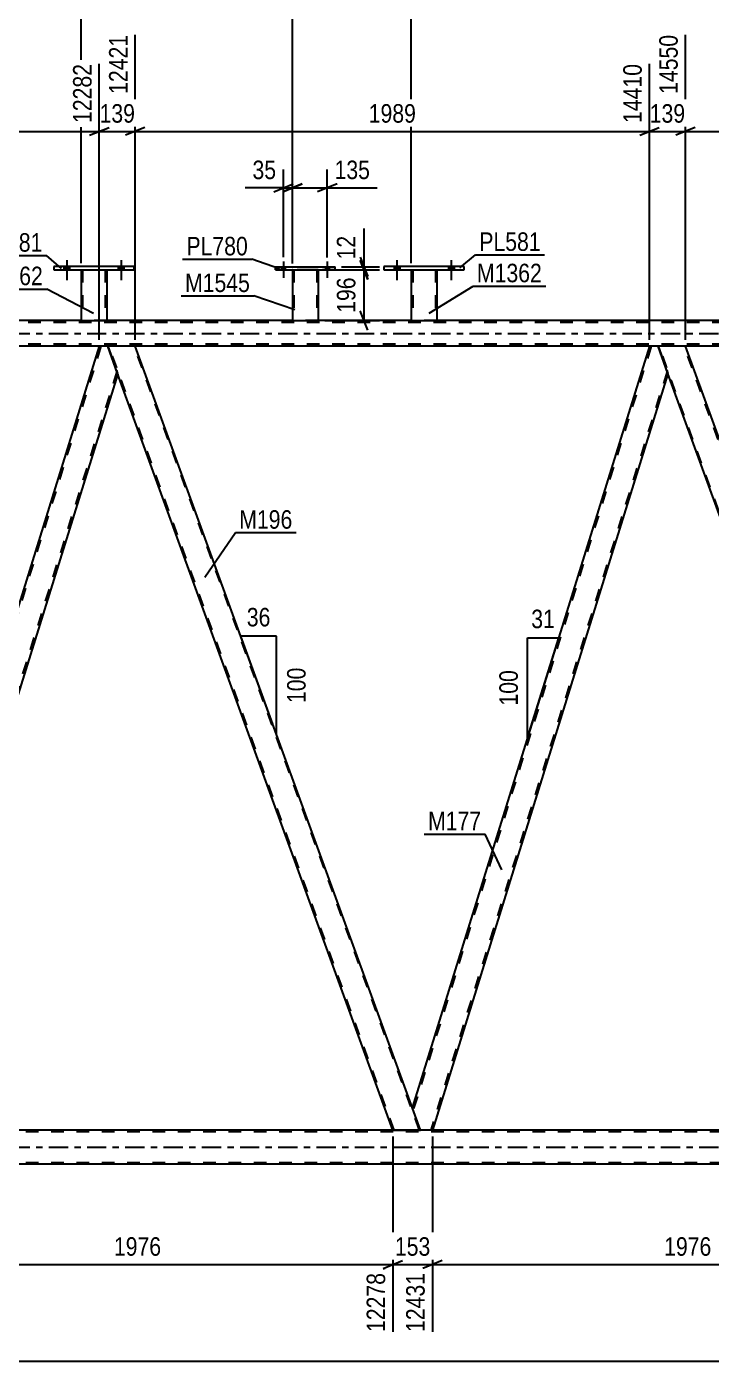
# Model space of a CAD drawing. Header units: millimetres. Extents: x 0 to 841, y 0 to 594.
# Drawn here: x 524.5 to 630.4, y 280.7 to 487.1 of the extents above; entities that cross this region are included whole.
import ezdxf

# ---------------------------------------------------------------- set-up
doc = ezdxf.new("R2010")
doc.units = ezdxf.units.MM
doc.linetypes.add('DXK_LINE_DOT2', pattern=[3.9198, 1.9599, -1.9599])
doc.linetypes.add('DXK_LINE_DOT3', pattern=[5.9187, 2.979, -0.9799, 0.9799, -0.9799])
doc.styles.add('Arial Narrow', font='ARIALN.TTF', dxfattribs={"height": 0.2})

# ---------------------------------------------------------------- blocks, each defined once
blk = doc.blocks.new('Part-318889357-3720 - 3336')
at = {"color": 2, "linetype": 'Continuous'}
for p, q in [((626.42, 437.69), (622.17, 437.69)), ((668.79, 321.28), (626.42, 437.69)), ((664.53, 321.28), (623.7, 433.48))]:
    blk.add_line(p, q, dxfattribs=at)
at = {"color": 7, "linetype": 'DXK_LINE_DOT2'}
for p, q in [((622.17, 437.69), (623.7, 433.48)), ((666.46, 316.47), (622.34, 437.69)), ((670.37, 316.47), (626.25, 437.69)), ((666.29, 316.47), (664.53, 321.28)), ((670.54, 316.47), (668.79, 321.28)), ((670.54, 316.47), (666.29, 316.47))]:
    blk.add_line(p, q, dxfattribs=at)
blk = doc.blocks.new('Bolt-318889357-3469 - 3336')
at = {"linetype": 'Continuous'}
for points in [[(530.25, 449.53), (531.13, 449.53), (531.13, 450.01), (530.25, 450.01)], [(538.65, 449.53), (539.53, 449.53), (539.53, 450.01), (538.65, 450.01)]]:
    blk.add_hatch(color=1, dxfattribs=at).paths.add_polyline_path(points)
at = {"color": 1, "linetype": 'Continuous'}
for p, q in [((530.25, 450.01), (530.25, 449.53)), ((530.69, 451.01), (530.69, 447.89)), ((531.13, 450.01), (531.13, 449.53)), ((538.65, 450.01), (538.65, 449.53)), ((539.09, 451.01), (539.09, 447.89)), ((539.53, 450.01), (539.53, 449.53))]:
    blk.add_line(p, q, dxfattribs=at)
blk = doc.blocks.new('Part-318889357-3423 - 3336')
at = {"color": 2, "linetype": 'Continuous'}
for p, q in [((579.77, 450.01), (579.77, 449.53)), ((592.17, 450.01), (579.77, 450.01)), ((592.17, 449.53), (592.17, 450.01)), ((579.77, 449.53), (592.17, 449.53))]:
    blk.add_line(p, q, dxfattribs=at)
blk = doc.blocks.new('Part-318889357-3428 - 3336')
at = {"color": 2, "linetype": 'Continuous'}
for p, q in [((583.97, 449.53), (583.97, 441.69)), ((587.97, 449.53), (587.97, 441.69)), ((583.97, 441.69), (587.97, 441.69))]:
    blk.add_line(p, q, dxfattribs=at)
at = {"color": 7, "linetype": 'DXK_LINE_DOT2'}
for p, q in [((583.97, 449.53), (587.97, 449.53)), ((583.97, 449.53), (583.97, 449.53)), ((583.97, 449.53), (583.97, 449.53)), ((584.21, 449.53), (584.21, 441.69)), ((587.73, 449.53), (587.73, 441.69)), ((587.97, 449.53), (587.97, 449.53)), ((587.97, 449.53), (587.97, 449.53)), ((587.67, 441.69), (587.71, 441.69)), ((587.67, 441.69), (587.71, 441.69)), ((587.71, 441.69), (587.73, 441.69)), ((587.71, 441.69), (587.73, 441.69))]:
    blk.add_line(p, q, dxfattribs=at)
blk = doc.blocks.new('Part-318889357-3448 - 3336')
at = {"color": 2, "linetype": 'Continuous'}
for p, q in [((532.89, 449.53), (532.89, 441.69)), ((536.89, 449.53), (536.89, 441.69)), ((532.89, 441.69), (536.89, 441.69))]:
    blk.add_line(p, q, dxfattribs=at)
at = {"color": 7, "linetype": 'DXK_LINE_DOT2'}
for p, q in [((532.89, 449.53), (536.89, 449.53)), ((532.89, 449.53), (532.89, 449.53)), ((532.89, 449.53), (532.89, 449.53)), ((533.13, 449.53), (533.13, 441.69)), ((536.65, 449.53), (536.65, 441.69)), ((536.89, 449.53), (536.89, 449.53)), ((536.89, 449.53), (536.89, 449.53)), ((536.59, 441.69), (536.63, 441.69)), ((536.59, 441.69), (536.63, 441.69)), ((536.63, 441.69), (536.65, 441.69)), ((536.63, 441.69), (536.65, 441.69))]:
    blk.add_line(p, q, dxfattribs=at)
blk = doc.blocks.new('Part-318889357-3453 - 3336')
at = {"color": 2, "linetype": 'Continuous'}
for p, q in [((563, 449.51), (563, 449.99)), ((563, 449.99), (572.2, 449.99)), ((572.2, 449.51), (572.2, 449.99)), ((563, 449.51), (563, 449.51)), ((563, 449.51), (572.2, 449.51)), ((572.2, 449.51), (572.2, 449.51))]:
    blk.add_line(p, q, dxfattribs=at)
at = {"color": 7, "linetype": 'DXK_LINE_DOT2'}
for p, q in [((563, 449.99), (563, 449.99)), ((563, 449.99), (572.2, 449.99)), ((572.2, 449.99), (572.2, 449.99)), ((572.2, 449.51), (563, 449.51))]:
    blk.add_line(p, q, dxfattribs=at)
blk = doc.blocks.new('Bolt-318889357-3466 - 3336')
at = {"linetype": 'Continuous'}
for points in [[(581.33, 449.53), (582.21, 449.53), (582.21, 450.01), (581.33, 450.01)], [(589.73, 449.53), (590.61, 449.53), (590.61, 450.01), (589.73, 450.01)]]:
    blk.add_hatch(color=1, dxfattribs=at).paths.add_polyline_path(points)
at = {"color": 1, "linetype": 'Continuous'}
for p, q in [((581.33, 450.01), (581.33, 449.53)), ((581.77, 451.01), (581.77, 447.89)), ((582.21, 450.01), (582.21, 449.53)), ((589.73, 450.01), (589.73, 449.53)), ((590.17, 451.01), (590.17, 447.89)), ((590.61, 450.01), (590.61, 449.53))]:
    blk.add_line(p, q, dxfattribs=at)
blk = doc.blocks.new('Bolt-318889357-3467 - 3336')
at = {"linetype": 'Continuous'}
for points in [[(581.33, 449.53), (582.21, 449.53), (582.21, 450.01), (581.33, 450.01)], [(589.73, 449.53), (590.61, 449.53), (590.61, 450.01), (589.73, 450.01)]]:
    blk.add_hatch(color=1, dxfattribs=at).paths.add_polyline_path(points)
at = {"color": 1, "linetype": 'Continuous'}
for p, q in [((581.33, 450.01), (581.33, 449.53)), ((581.77, 451.01), (581.77, 447.89)), ((582.21, 450.01), (582.21, 449.53)), ((589.73, 450.01), (589.73, 449.53)), ((590.17, 451.01), (590.17, 447.89)), ((590.61, 450.01), (590.61, 449.53))]:
    blk.add_line(p, q, dxfattribs=at)
blk = doc.blocks.new('Bolt-318889357-3468 - 3336')
at = {"linetype": 'Continuous'}
for points in [[(530.25, 449.53), (531.13, 449.53), (531.13, 450.01), (530.25, 450.01)], [(538.65, 449.53), (539.53, 449.53), (539.53, 450.01), (538.65, 450.01)]]:
    blk.add_hatch(color=1, dxfattribs=at).paths.add_polyline_path(points)
at = {"color": 1, "linetype": 'Continuous'}
for p, q in [((530.25, 450.01), (530.25, 449.53)), ((530.69, 451.01), (530.69, 447.89)), ((531.13, 450.01), (531.13, 449.53)), ((538.65, 450.01), (538.65, 449.53)), ((539.09, 451.01), (539.09, 447.89)), ((539.53, 450.01), (539.53, 449.53))]:
    blk.add_line(p, q, dxfattribs=at)
blk = doc.blocks.new('Part-318889357-3520 - 3336')
at = {"color": 2, "linetype": 'Continuous'}
for p, q in [((620.85, 437.69), (584.15, 319.94)), ((622.17, 437.69), (620.85, 437.69)), ((623.7, 433.48), (622.17, 437.69)), ((623.71, 433.43), (587.26, 316.47)), ((585.41, 316.47), (584.16, 319.89))]:
    blk.add_line(p, q, dxfattribs=at)
at = {"color": 7, "linetype": 'DXK_LINE_DOT2'}
for p, q in [((621.1, 437.69), (584.28, 319.56)), ((623.58, 433.81), (587, 316.47)), ((623.71, 433.43), (623.7, 433.48)), ((623.71, 433.43), (623.7, 433.48)), ((584.15, 319.94), (584.16, 319.89)), ((587.26, 316.47), (585.41, 316.47))]:
    blk.add_line(p, q, dxfattribs=at)
blk = doc.blocks.new('Part-318889357-3556 - 3336')
at = {"color": 2, "linetype": 'Continuous'}
for p, q in [((565.6, 449.51), (565.6, 441.69)), ((569.6, 449.51), (569.6, 441.69)), ((565.6, 441.69), (569.6, 441.69))]:
    blk.add_line(p, q, dxfattribs=at)
at = {"color": 7, "linetype": 'DXK_LINE_DOT2'}
for p, q in [((569.6, 449.51), (565.6, 449.51)), ((565.6, 449.51), (565.6, 449.51)), ((565.6, 449.51), (569.6, 449.51)), ((565.6, 449.51), (565.6, 449.51)), ((565.84, 449.51), (565.84, 449.51)), ((565.84, 449.51), (565.84, 441.69)), ((569.36, 449.51), (569.36, 449.51)), ((569.36, 449.51), (569.36, 441.69)), ((569.6, 449.51), (569.6, 449.51)), ((569.6, 449.51), (569.6, 449.51)), ((569.6, 441.69), (565.6, 441.69)), ((569.34, 441.69), (569.3, 441.69))]:
    blk.add_line(p, q, dxfattribs=at)
blk = doc.blocks.new('Part-318889357-3637 - 3336')
at = {"color": 7, "linetype": 'DXK_LINE_DOT2'}
for p, q in [((777.19, 316.23), (101.76, 316.23)), ((777.19, 311.43), (101.76, 311.43))]:
    blk.add_line(p, q, dxfattribs=at)
at = {"color": 2, "linetype": 'Continuous'}
for p, q in [((661.83, 316.47), (506.76, 316.47)), ((661.83, 311.19), (506.76, 311.19))]:
    blk.add_line(p, q, dxfattribs=at)
at = {"color": 7, "linetype": 'DXK_LINE_DOT3'}
blk.add_line((101.76, 313.83), (777.19, 313.83), dxfattribs=at)
blk = doc.blocks.new('Part-318889357-3736 - 3336')
at = {"color": 2, "linetype": 'Continuous'}
for p, q in [((528.69, 450.01), (528.69, 449.53)), ((541.09, 450.01), (528.69, 450.01)), ((541.09, 449.53), (541.09, 450.01)), ((528.69, 449.53), (541.09, 449.53))]:
    blk.add_line(p, q, dxfattribs=at)
blk = doc.blocks.new('Part-318889357-3846 - 3336')
at = {"color": 2, "linetype": 'Continuous'}
for p, q in [((532.89, 441.69), (485.81, 441.69)), ((565.6, 441.69), (536.89, 441.69)), ((583.97, 441.69), (569.6, 441.69)), ((635.05, 441.69), (587.97, 441.69)), ((535.72, 437.69), (456.16, 437.69)), ((620.85, 437.69), (541.29, 437.69)), ((705.98, 437.69), (626.42, 437.69))]:
    blk.add_line(p, q, dxfattribs=at)
at = {"color": 7, "linetype": 'DXK_LINE_DOT2'}
for p, q in [((536.89, 441.69), (532.89, 441.69)), ((569.6, 441.69), (565.6, 441.69)), ((587.97, 441.69), (583.97, 441.69)), ((765.79, 441.37), (101.76, 441.37)), ((765.79, 438.01), (101.76, 438.01)), ((714.79, 437.69), (195.18, 437.69)), ((541.29, 437.69), (535.72, 437.69)), ((626.42, 437.69), (620.85, 437.69))]:
    blk.add_line(p, q, dxfattribs=at)
at = {"color": 7, "linetype": 'DXK_LINE_DOT3'}
blk.add_line((101.76, 439.69), (765.79, 439.69), dxfattribs=at)
blk = doc.blocks.new('Part-318889357-3852 - 3336')
at = {"color": 7, "linetype": 'DXK_LINE_DOT2'}
for p, q in [((535.97, 437.69), (499.15, 319.56)), ((538.44, 433.81), (501.87, 316.47)), ((538.58, 433.43), (538.56, 433.48)), ((538.58, 433.43), (538.56, 433.48)), ((499.43, 321.28), (499.01, 319.94)), ((500.28, 316.47), (499.01, 319.94)), ((503.62, 321.28), (502.12, 316.47)), ((502.12, 316.47), (500.28, 316.47))]:
    blk.add_line(p, q, dxfattribs=at)
at = {"color": 2, "linetype": 'Continuous'}
for p, q in [((535.72, 437.69), (499.43, 321.28)), ((537.03, 437.69), (535.72, 437.69)), ((538.56, 433.48), (537.03, 437.69)), ((538.58, 433.43), (503.62, 321.28))]:
    blk.add_line(p, q, dxfattribs=at)
blk = doc.blocks.new('Part-318889357-3857 - 3336')
at = {"color": 2, "linetype": 'Continuous'}
for p, q in [((541.29, 437.69), (537.03, 437.69)), ((584.16, 319.89), (541.29, 437.69)), ((581.15, 316.47), (538.56, 433.48))]:
    blk.add_line(p, q, dxfattribs=at)
at = {"color": 7, "linetype": 'DXK_LINE_DOT2'}
for p, q in [((537.03, 437.69), (538.56, 433.48)), ((581.32, 316.47), (537.2, 437.69)), ((585.24, 316.47), (541.12, 437.69)), ((585.41, 316.47), (584.16, 319.89)), ((581.15, 316.47), (585.41, 316.47))]:
    blk.add_line(p, q, dxfattribs=at)
blk = doc.blocks.new('Bolt-318889357-3884 - 3336')
at = {"linetype": 'Continuous'}
for points in [[(563.92, 449.51), (564.48, 449.51), (564.48, 449.99), (563.92, 449.99)], [(563.92, 449.51), (564.48, 449.51), (564.48, 449.99), (563.92, 449.99)], [(570.72, 449.51), (571.28, 449.51), (571.28, 449.99), (570.72, 449.99)], [(570.72, 449.51), (571.28, 449.51), (571.28, 449.99), (570.72, 449.99)]]:
    blk.add_hatch(color=1, dxfattribs=at).paths.add_polyline_path(points)
at = {"color": 1, "linetype": 'Continuous'}
for p, q in [((563.92, 449.99), (563.92, 449.51)), ((563.92, 449.99), (563.92, 449.51)), ((564.2, 450.79), (564.2, 448.27)), ((564.2, 450.79), (564.2, 448.27)), ((564.48, 449.99), (564.48, 449.51)), ((564.48, 449.99), (564.48, 449.51)), ((570.72, 449.99), (570.72, 449.51)), ((570.72, 449.99), (570.72, 449.51)), ((571, 450.79), (571, 448.27)), ((571, 450.79), (571, 448.27)), ((571.28, 449.99), (571.28, 449.51)), ((571.28, 449.99), (571.28, 449.51))]:
    blk.add_line(p, q, dxfattribs=at)
blk = doc.blocks.new('StraightDimension-318889357-4839 - 3336')
at = {"color": 7, "linetype": 'Continuous'}
for p, q in [((587.26, 315.47), (587.26, 285.26)), ((666.29, 315.47), (666.29, 285.26)), ((588.76, 296.3), (585.76, 295.1)), ((587.26, 295.7), (666.29, 295.7)), ((664.79, 295.1), (667.79, 296.3))]:
    blk.add_line(p, q, dxfattribs=at)
at = {"color": 0}
blk.add_wipeout([(631.03, 296.45), (631.03, 300.65), (622.52, 300.65), (622.52, 296.45)], dxfattribs=at)
at = {"color": 0, "linetype": 'Continuous'}
blk.add_wipeout([(665.69, 295), (661.49, 295), (661.49, 284.66), (665.69, 284.66)], dxfattribs=at)
at = {"color": 3, "style": 'Arial Narrow'}
blk.add_text('1976', height=2.863, dxfattribs=at).set_placement((623.12, 297.05))
at = {"color": 3, "linetype": 'Continuous', "style": 'Arial Narrow'}
blk.add_text('14407', height=2.863, rotation=90.0002, dxfattribs=at).set_placement((665.09, 285.26))
blk = doc.blocks.new('StraightDimension-318889357-4877 - 3336')
at = {"color": 7, "linetype": 'Continuous'}
for p, q in [((502.12, 315.47), (502.12, 285.26)), ((581.15, 315.47), (581.15, 285.26)), ((503.62, 296.3), (500.62, 295.1)), ((502.12, 295.7), (581.15, 295.7)), ((579.65, 295.1), (582.65, 296.3))]:
    blk.add_line(p, q, dxfattribs=at)
at = {"color": 0}
blk.add_wipeout([(545.89, 296.45), (545.89, 300.65), (537.38, 300.65), (537.38, 296.45)], dxfattribs=at)
at = {"color": 0, "linetype": 'Continuous'}
blk.add_wipeout([(580.55, 295), (576.35, 295), (576.35, 284.66), (580.55, 284.66)], dxfattribs=at)
at = {"color": 3, "style": 'Arial Narrow'}
blk.add_text('1976', height=2.863, dxfattribs=at).set_placement((537.98, 297.05))
at = {"color": 3, "linetype": 'Continuous', "style": 'Arial Narrow'}
blk.add_text('12278', height=2.863, rotation=90.0002, dxfattribs=at).set_placement((579.95, 285.26))
blk = doc.blocks.new('StraightDimension-318889357-24961 - 3336')
at = {"color": 7, "linetype": 'Continuous'}
for p, q in [((532.89, 450.53), (532.89, 500.8)), ((565.6, 450.51), (565.6, 500.8)), ((534.39, 490.96), (531.39, 489.76)), ((532.89, 490.36), (565.6, 490.36)), ((564.1, 489.76), (567.1, 490.96))]:
    blk.add_line(p, q, dxfattribs=at)
at = {"color": 0, "linetype": 'Continuous'}
blk.add_wipeout([(565, 501.4), (560.8, 501.4), (560.8, 491.06), (565, 491.06)], dxfattribs=at)
at = {"color": 0}
blk.add_wipeout([(552.59, 491.11), (552.59, 495.31), (545.9, 495.31), (545.9, 491.11)], dxfattribs=at)
at = {"color": 3, "linetype": 'Continuous', "style": 'Arial Narrow'}
blk.add_text('13029', height=2.863, rotation=90.0002, dxfattribs=at).set_placement((564.4, 491.66))
at = {"color": 3, "style": 'Arial Narrow'}
blk.add_text('818', height=2.863, dxfattribs=at).set_placement((546.5, 491.71))
blk = doc.blocks.new('StraightDimension-318889357-25723 - 3336')
at = {"color": 7, "linetype": 'Continuous'}
for p, q in [((576.09, 451.01), (577.29, 448.01)), ((570.6, 449.51), (579.09, 449.51)), ((576.69, 441.69), (576.69, 449.51)), ((570.6, 441.69), (579.09, 441.69)), ((577.29, 440.19), (576.09, 443.19))]:
    blk.add_line(p, q, dxfattribs=at)
at = {"color": 0}
blk.add_wipeout([(575.94, 448.94), (571.74, 448.94), (571.74, 442.26), (575.94, 442.26)], dxfattribs=at)
at = {"color": 3, "style": 'Arial Narrow'}
blk.add_text('196', height=2.863, rotation=90.0002, dxfattribs=at).set_placement((575.34, 442.86))
blk = doc.blocks.new('StraightDimension-318889357-24959 - 3336')
at = {"color": 7, "linetype": 'Continuous'}
for p, q in [((583.97, 450.53), (583.97, 500.8)), ((635.05, 450.53), (635.05, 500.8)), ((585.47, 490.96), (582.47, 489.76)), ((583.97, 490.36), (635.05, 490.36)), ((633.55, 489.76), (636.55, 490.96))]:
    blk.add_line(p, q, dxfattribs=at)
at = {"color": 0, "linetype": 'Continuous'}
blk.add_wipeout([(634.45, 501.4), (630.25, 501.4), (630.25, 491.06), (634.45, 491.06)], dxfattribs=at)
at = {"color": 0}
blk.add_wipeout([(613.76, 491.11), (613.76, 495.31), (605.25, 495.31), (605.25, 491.11)], dxfattribs=at)
at = {"color": 3, "linetype": 'Continuous', "style": 'Arial Narrow'}
blk.add_text('14765', height=2.863, rotation=90.0002, dxfattribs=at).set_placement((633.85, 491.66))
at = {"color": 3, "style": 'Arial Narrow'}
blk.add_text('1277', height=2.863, dxfattribs=at).set_placement((605.85, 491.71))
blk = doc.blocks.new('StraightDimension-318889357-4858 - 3336')
at = {"color": 7, "linetype": 'Continuous'}
for p, q in [((581.15, 315.47), (581.15, 285.26)), ((587.26, 315.47), (587.26, 285.26)), ((579.65, 295.1), (582.65, 296.3)), ((581.15, 295.7), (587.26, 295.7)), ((588.76, 296.3), (585.76, 295.1))]:
    blk.add_line(p, q, dxfattribs=at)
at = {"color": 0}
blk.add_wipeout([(587.55, 296.45), (587.55, 300.65), (580.86, 300.65), (580.86, 296.45)], dxfattribs=at)
at = {"color": 0, "linetype": 'Continuous'}
blk.add_wipeout([(586.65, 295), (582.45, 295), (582.45, 284.66), (586.65, 284.66)], dxfattribs=at)
at = {"color": 3, "style": 'Arial Narrow'}
blk.add_text('153', height=2.863, dxfattribs=at).set_placement((581.46, 297.05))
at = {"color": 3, "linetype": 'Continuous', "style": 'Arial Narrow'}
blk.add_text('12431', height=2.863, rotation=90.0002, dxfattribs=at).set_placement((586.06, 285.26))
blk = doc.blocks.new('StraightDimension-318889357-24962 - 3336')
at = {"color": 7, "linetype": 'Continuous'}
for p, q in [((481.81, 450.53), (481.81, 500.8)), ((532.89, 450.53), (532.89, 500.8)), ((483.31, 490.96), (480.31, 489.76)), ((481.81, 490.36), (532.89, 490.36)), ((531.39, 489.76), (534.39, 490.96))]:
    blk.add_line(p, q, dxfattribs=at)
at = {"color": 0, "linetype": 'Continuous'}
blk.add_wipeout([(532.29, 501.4), (528.09, 501.4), (528.09, 491.06), (532.29, 491.06)], dxfattribs=at)
at = {"color": 0}
blk.add_wipeout([(511.6, 491.11), (511.6, 495.31), (503.09, 495.31), (503.09, 491.11)], dxfattribs=at)
at = {"color": 3, "linetype": 'Continuous', "style": 'Arial Narrow'}
blk.add_text('12211', height=2.863, rotation=90.0002, dxfattribs=at).set_placement((531.69, 491.66))
at = {"color": 3, "style": 'Arial Narrow'}
blk.add_text('1277', height=2.863, dxfattribs=at).set_placement((503.69, 491.71))
blk = doc.blocks.new('AngleDimension-318889357-3917 - 3336')
at = {"color": 7, "linetype": 'Continuous'}
for p, q in [((601.98, 392.6), (606.8, 392.6)), ((601.98, 377.14), (606.8, 392.6)), ((601.98, 377.14), (601.98, 392.6)), ((602.33, 378.28), (606.8, 392.6))]:
    blk.add_line(p, q, dxfattribs=at)
at = {"color": 0}
for points in [[(606.81, 393.5), (606.81, 397.7), (601.96, 397.7), (601.96, 393.5)], [(601.08, 388.21), (596.88, 388.21), (596.88, 381.53), (601.08, 381.53)]]:
    blk.add_wipeout(points, dxfattribs=at)
at = {"color": 3, "style": 'Arial Narrow'}
blk.add_text('31', height=2.863, dxfattribs=at).set_placement((602.56, 394.1))
blk.add_text('100', height=2.863, rotation=90.0002, dxfattribs=at).set_placement((600.48, 382.13))
blk = doc.blocks.new('AngleDimension-318889357-3959 - 3336')
at = {"color": 7, "linetype": 'Continuous'}
for p, q in [((562.56, 379.24), (557.6, 392.87)), ((563.14, 392.87), (557.6, 392.87)), ((563.14, 377.65), (557.6, 392.87)), ((563.14, 377.65), (563.14, 392.87))]:
    blk.add_line(p, q, dxfattribs=at)
at = {"color": 0}
for points in [[(562.8, 393.77), (562.8, 397.97), (557.94, 397.97), (557.94, 393.77)], [(568.24, 388.6), (564.04, 388.6), (564.04, 381.92), (568.24, 381.92)]]:
    blk.add_wipeout(points, dxfattribs=at)
at = {"color": 3, "style": 'Arial Narrow'}
blk.add_text('36', height=2.863, dxfattribs=at).set_placement((558.54, 394.37))
blk.add_text('100', height=2.863, rotation=90.0002, dxfattribs=at).set_placement((567.64, 382.52))
blk = doc.blocks.new('StraightDimension-318889357-25722 - 3336')
at = {"color": 7, "linetype": 'Continuous'}
for p, q in [((573.2, 449.99), (579.09, 449.99)), ((576.09, 451.49), (577.29, 448.49)), ((577.29, 448.01), (576.09, 451.01)), ((576.69, 449.51), (576.69, 449.99)), ((570.6, 449.51), (579.09, 449.51))]:
    blk.add_line(p, q, dxfattribs=at)
at = {"color": 0}
blk.add_wipeout([(575.94, 455.37), (571.74, 455.37), (571.74, 450.52), (575.94, 450.52)], dxfattribs=at)
at = {"color": 7, "linetype": 'Continuous'}
blk.add_line((576.69, 449.99), (576.69, 455.9), dxfattribs=at)
blk.add_line((576.69, 449.99), (576.69, 455.9), dxfattribs=at)
at = {"color": 3, "style": 'Arial Narrow'}
blk.add_text('12', height=2.863, rotation=90.0002, dxfattribs=at).set_placement((575.34, 451.12))
blk = doc.blocks.new('StraightDimension-318889357-4747 - 3336')
at = {"color": 7, "linetype": 'Continuous'}
blk.add_line((50.03, 280.73), (788.05, 280.73), dxfattribs=at)
blk = doc.blocks.new('StraightDimension-318889357-24960 - 3336')
at = {"color": 7, "linetype": 'Continuous'}
for p, q in [((565.6, 450.51), (565.6, 500.8)), ((583.97, 450.53), (583.97, 500.8)), ((567.1, 490.96), (564.1, 489.76)), ((565.6, 490.36), (583.97, 490.36)), ((582.47, 489.76), (585.47, 490.96))]:
    blk.add_line(p, q, dxfattribs=at)
at = {"color": 0, "linetype": 'Continuous'}
blk.add_wipeout([(583.37, 501.4), (579.17, 501.4), (579.17, 491.06), (583.37, 491.06)], dxfattribs=at)
at = {"color": 0}
blk.add_wipeout([(578.13, 491.11), (578.13, 495.31), (571.44, 495.31), (571.44, 491.11)], dxfattribs=at)
at = {"color": 3, "linetype": 'Continuous', "style": 'Arial Narrow'}
blk.add_text('13488', height=2.863, rotation=90.0002, dxfattribs=at).set_placement((582.77, 491.66))
at = {"color": 3, "style": 'Arial Narrow'}
blk.add_text('459', height=2.863, dxfattribs=at).set_placement((572.04, 491.71))
blk = doc.blocks.new('StraightDimension-318889357-25416 - 3336')
at = {"color": 7, "linetype": 'Continuous'}
for p, q in [((626.42, 438.69), (626.42, 485.87)), ((705.98, 438.69), (705.98, 481.37)), ((627.92, 471.52), (624.92, 470.32)), ((626.42, 470.92), (705.98, 470.92)), ((704.48, 470.32), (707.48, 471.52))]:
    blk.add_line(p, q, dxfattribs=at)
at = {"color": 0, "linetype": 'Continuous'}
blk.add_wipeout([(705.38, 481.97), (701.18, 481.97), (701.18, 471.62), (705.38, 471.62)], dxfattribs=at)
at = {"color": 0}
blk.add_wipeout([(670.46, 471.67), (670.46, 475.87), (661.95, 475.87), (661.95, 471.67)], dxfattribs=at)
at = {"color": 3, "linetype": 'Continuous', "style": 'Arial Narrow'}
blk.add_text('16539', height=2.863, rotation=90.0002, dxfattribs=at).set_placement((704.78, 472.22))
at = {"color": 3, "style": 'Arial Narrow'}
blk.add_text('1989', height=2.863, dxfattribs=at).set_placement((662.55, 472.27))
blk = doc.blocks.new('StraightDimension-318889357-25417 - 3336')
at = {"color": 7, "linetype": 'Continuous'}
for p, q in [((626.42, 438.69), (626.42, 485.87)), ((620.85, 438.69), (620.85, 481.37)), ((619.35, 470.32), (622.35, 471.52)), ((620.85, 470.92), (626.42, 470.92)), ((627.92, 471.52), (624.92, 470.32))]:
    blk.add_line(p, q, dxfattribs=at)
at = {"color": 0}
blk.add_wipeout([(626.98, 471.67), (626.98, 475.87), (620.29, 475.87), (620.29, 471.67)], dxfattribs=at)
at = {"color": 0, "linetype": 'Continuous'}
blk.add_wipeout([(625.82, 486.47), (621.62, 486.47), (621.62, 476.12), (625.82, 476.12)], dxfattribs=at)
at = {"color": 3, "linetype": 'Continuous', "style": 'Arial Narrow'}
blk.add_text('14550', height=2.863, rotation=90.0002, dxfattribs=at).set_placement((625.22, 476.72))
at = {"color": 3, "style": 'Arial Narrow'}
blk.add_text('139', height=2.863, dxfattribs=at).set_placement((620.89, 472.27))
blk = doc.blocks.new('StraightDimension-318889357-25418 - 3336')
at = {"color": 7, "linetype": 'Continuous'}
for p, q in [((541.29, 438.69), (541.29, 485.87)), ((620.85, 438.69), (620.85, 481.37)), ((542.79, 471.52), (539.79, 470.32)), ((541.29, 470.92), (620.85, 470.92)), ((619.35, 470.32), (622.35, 471.52))]:
    blk.add_line(p, q, dxfattribs=at)
at = {"color": 0, "linetype": 'Continuous'}
blk.add_wipeout([(620.25, 481.97), (616.05, 481.97), (616.05, 471.62), (620.25, 471.62)], dxfattribs=at)
at = {"color": 0}
blk.add_wipeout([(585.33, 471.67), (585.33, 475.87), (576.81, 475.87), (576.81, 471.67)], dxfattribs=at)
at = {"color": 3, "linetype": 'Continuous', "style": 'Arial Narrow'}
blk.add_text('14410', height=2.863, rotation=90.0002, dxfattribs=at).set_placement((619.65, 472.22))
at = {"color": 3, "style": 'Arial Narrow'}
blk.add_text('1989', height=2.863, dxfattribs=at).set_placement((577.41, 472.27))
blk = doc.blocks.new('StraightDimension-318889357-25419 - 3336')
at = {"color": 7, "linetype": 'Continuous'}
for p, q in [((541.29, 438.69), (541.29, 485.87)), ((535.72, 438.69), (535.72, 481.37)), ((534.22, 470.32), (537.22, 471.52)), ((535.72, 470.92), (541.29, 470.92)), ((542.79, 471.52), (539.79, 470.32))]:
    blk.add_line(p, q, dxfattribs=at)
at = {"color": 0}
blk.add_wipeout([(541.84, 471.67), (541.84, 475.87), (535.16, 475.87), (535.16, 471.67)], dxfattribs=at)
at = {"color": 0, "linetype": 'Continuous'}
blk.add_wipeout([(540.69, 486.47), (536.49, 486.47), (536.49, 476.12), (540.69, 476.12)], dxfattribs=at)
at = {"color": 3, "linetype": 'Continuous', "style": 'Arial Narrow'}
blk.add_text('12421', height=2.863, rotation=90.0002, dxfattribs=at).set_placement((540.09, 476.72))
at = {"color": 3, "style": 'Arial Narrow'}
blk.add_text('139', height=2.863, dxfattribs=at).set_placement((535.76, 472.27))
blk = doc.blocks.new('StraightDimension-318889357-25420 - 3336')
at = {"color": 7, "linetype": 'Continuous'}
for p, q in [((456.16, 438.69), (456.16, 485.87)), ((535.72, 438.69), (535.72, 481.37)), ((457.66, 471.52), (454.66, 470.32)), ((456.16, 470.92), (535.72, 470.92)), ((534.22, 470.32), (537.22, 471.52))]:
    blk.add_line(p, q, dxfattribs=at)
at = {"color": 0, "linetype": 'Continuous'}
blk.add_wipeout([(535.11, 481.97), (530.91, 481.97), (530.91, 471.62), (535.11, 471.62)], dxfattribs=at)
at = {"color": 0}
blk.add_wipeout([(500.19, 471.67), (500.19, 475.87), (491.68, 475.87), (491.68, 471.67)], dxfattribs=at)
at = {"color": 3, "linetype": 'Continuous', "style": 'Arial Narrow'}
blk.add_text('12282', height=2.863, rotation=90.0002, dxfattribs=at).set_placement((534.52, 472.22))
at = {"color": 3, "style": 'Arial Narrow'}
blk.add_text('1989', height=2.863, dxfattribs=at).set_placement((492.28, 472.27))
blk = doc.blocks.new('StraightDimension-318889357-25701 - 3336')
at = {"color": 7, "linetype": 'Continuous'}
for p, q in [((565.6, 450.51), (565.6, 465.04)), ((571, 451.43), (571, 465.04)), ((564.1, 461.59), (567.1, 462.79)), ((572.5, 462.79), (569.5, 461.59)), ((565.6, 462.19), (571, 462.19))]:
    blk.add_line(p, q, dxfattribs=at)
at = {"color": 0}
blk.add_wipeout([(578.21, 462.94), (578.21, 467.14), (571.52, 467.14), (571.52, 462.94)], dxfattribs=at)
at = {"color": 7, "linetype": 'Continuous'}
blk.add_line((571, 462.19), (578.73, 462.19), dxfattribs=at)
blk.add_line((571, 462.19), (578.73, 462.19), dxfattribs=at)
at = {"color": 3, "style": 'Arial Narrow'}
blk.add_text('135', height=2.863, dxfattribs=at).set_placement((572.12, 463.54))
blk = doc.blocks.new('StraightDimension-318889357-25702 - 3336')
at = {"color": 7, "linetype": 'Continuous'}
for p, q in [((564.2, 451.49), (564.2, 465.04)), ((565.6, 450.51), (565.6, 465.04)), ((562.7, 461.59), (565.7, 462.79)), ((567.1, 462.79), (564.1, 461.59)), ((564.2, 462.19), (565.6, 462.19))]:
    blk.add_line(p, q, dxfattribs=at)
at = {"color": 0}
blk.add_wipeout([(563.67, 462.94), (563.67, 467.14), (558.82, 467.14), (558.82, 462.94)], dxfattribs=at)
at = {"color": 7, "linetype": 'Continuous'}
blk.add_line((564.2, 462.19), (558.29, 462.19), dxfattribs=at)
blk.add_line((564.2, 462.19), (558.29, 462.19), dxfattribs=at)
at = {"color": 3, "style": 'Arial Narrow'}
blk.add_text('35', height=2.863, dxfattribs=at).set_placement((559.42, 463.54))
blk = doc.blocks.new('Mark-318889357-3444 - 3336')
at = {"color": 0}
blk.add_wipeout([(527, 447.14), (527, 450.14), (516.95, 450.14), (516.95, 447.14)], dxfattribs=at)
blk.add_wipeout([(527, 447.14), (527, 450.14), (516.95, 450.14), (516.95, 447.14)], dxfattribs=at)
at = {"color": 30, "linetype": 'Continuous'}
for p in [(516.35, 446.54), (534.84, 442.77)]:
    blk.add_line(p, (527.6, 446.54), dxfattribs=at)
at = {"color": 3, "style": 'Arial Narrow'}
blk.add_text('M1362', height=2.863, dxfattribs=at).set_placement((516.95, 447.14))
blk = doc.blocks.new('Mark-318889357-3419 - 3336')
at = {"color": 0}
blk.add_wipeout([(604.02, 452.44), (604.02, 455.44), (594.52, 455.44), (594.52, 452.44)], dxfattribs=at)
blk.add_wipeout([(604.02, 452.44), (604.02, 455.44), (594.52, 455.44), (594.52, 452.44)], dxfattribs=at)
at = {"color": 30, "linetype": 'Continuous'}
for p, q in [((591.52, 449.82), (593.92, 451.84)), ((593.92, 451.84), (604.62, 451.84))]:
    blk.add_line(p, q, dxfattribs=at)
at = {"color": 3, "style": 'Arial Narrow'}
blk.add_text('PL581', height=2.863, dxfattribs=at).set_placement((594.52, 452.44))
blk = doc.blocks.new('Mark-318889357-3449 - 3336')
at = {"color": 0}
blk.add_wipeout([(558.71, 451.75), (558.71, 454.75), (549.21, 454.75), (549.21, 451.75)], dxfattribs=at)
blk.add_wipeout([(558.71, 451.75), (558.71, 454.75), (549.21, 454.75), (549.21, 451.75)], dxfattribs=at)
at = {"color": 30, "linetype": 'Continuous'}
for p in [(548.61, 451.15), (563.62, 449.69)]:
    blk.add_line(p, (559.31, 451.15), dxfattribs=at)
at = {"color": 3, "style": 'Arial Narrow'}
blk.add_text('PL780', height=2.863, dxfattribs=at).set_placement((549.21, 451.75))
blk = doc.blocks.new('Mark-318889357-3424 - 3336')
at = {"color": 0}
blk.add_wipeout([(604.21, 447.59), (604.21, 450.59), (594.16, 450.59), (594.16, 447.59)], dxfattribs=at)
blk.add_wipeout([(604.21, 447.59), (604.21, 450.59), (594.16, 450.59), (594.16, 447.59)], dxfattribs=at)
at = {"color": 30, "linetype": 'Continuous'}
for p, q in [((586.74, 442.79), (593.56, 446.99)), ((593.56, 446.99), (604.81, 446.99))]:
    blk.add_line(p, q, dxfattribs=at)
at = {"color": 3, "style": 'Arial Narrow'}
blk.add_text('M1362', height=2.863, dxfattribs=at).set_placement((594.16, 447.59))
blk = doc.blocks.new('Mark-318889357-3516 - 3336')
at = {"color": 0}
blk.add_wipeout([(594.81, 362.86), (594.81, 365.86), (586.59, 365.86), (586.59, 362.86)], dxfattribs=at)
blk.add_wipeout([(594.81, 362.86), (594.81, 365.86), (586.59, 365.86), (586.59, 362.86)], dxfattribs=at)
at = {"color": 30, "linetype": 'Continuous'}
for p in [(585.99, 362.26), (598, 356.74)]:
    blk.add_line(p, (595.41, 362.26), dxfattribs=at)
at = {"color": 3, "style": 'Arial Narrow'}
blk.add_text('M177', height=2.863, dxfattribs=at).set_placement((586.59, 362.86))
blk = doc.blocks.new('Mark-318889357-3552 - 3336')
at = {"color": 0}
blk.add_wipeout([(559.04, 446.08), (559.04, 449.08), (548.99, 449.08), (548.99, 446.08)], dxfattribs=at)
blk.add_wipeout([(559.04, 446.08), (559.04, 449.08), (548.99, 449.08), (548.99, 446.08)], dxfattribs=at)
at = {"color": 30, "linetype": 'Continuous'}
for p in [(548.39, 445.48), (565.97, 443.33)]:
    blk.add_line(p, (559.64, 445.48), dxfattribs=at)
at = {"color": 3, "style": 'Arial Narrow'}
blk.add_text('M1545', height=2.863, dxfattribs=at).set_placement((548.99, 446.08))
blk = doc.blocks.new('Mark-318889357-3732 - 3336')
at = {"color": 0}
blk.add_wipeout([(526.94, 452.32), (526.94, 455.32), (517.43, 455.32), (517.43, 452.32)], dxfattribs=at)
blk.add_wipeout([(526.94, 452.32), (526.94, 455.32), (517.43, 455.32), (517.43, 452.32)], dxfattribs=at)
at = {"color": 30, "linetype": 'Continuous'}
for p in [(516.83, 451.72), (529.89, 449.7)]:
    blk.add_line(p, (527.54, 451.72), dxfattribs=at)
at = {"color": 3, "style": 'Arial Narrow'}
blk.add_text('PL581', height=2.863, dxfattribs=at).set_placement((517.43, 452.32))
blk = doc.blocks.new('Mark-318889357-3853 - 3336')
at = {"color": 0}
blk.add_wipeout([(565.6, 409.48), (565.6, 412.48), (557.38, 412.48), (557.38, 409.48)], dxfattribs=at)
blk.add_wipeout([(565.6, 409.48), (565.6, 412.48), (557.38, 412.48), (557.38, 409.48)], dxfattribs=at)
at = {"color": 30, "linetype": 'Continuous'}
for p, q in [((552.05, 402.01), (556.78, 408.88)), ((556.78, 408.88), (566.2, 408.88))]:
    blk.add_line(p, q, dxfattribs=at)
at = {"color": 3, "style": 'Arial Narrow'}
blk.add_text('M196', height=2.863, dxfattribs=at).set_placement((557.38, 409.48))

msp = doc.modelspace()

# ---------------------------------------------------------------- block references
for name in ['Part-318889357-3736 - 3336', 'Bolt-318889357-3469 - 3336', 'Bolt-318889357-3468 - 3336', 'Part-318889357-3453 - 3336', 'Bolt-318889357-3884 - 3336', 'Part-318889357-3423 - 3336', 'Bolt-318889357-3466 - 3336', 'Bolt-318889357-3467 - 3336', 'Part-318889357-3448 - 3336', 'Part-318889357-3556 - 3336', 'Part-318889357-3428 - 3336', 'Part-318889357-3846 - 3336', 'Part-318889357-3852 - 3336', 'Part-318889357-3857 - 3336', 'Part-318889357-3520 - 3336', 'Part-318889357-3720 - 3336', 'Part-318889357-3637 - 3336']:
    msp.add_blockref(name, (0, 0))

# ---------------------------------------------------------------- next in the draw order: block references
for name in ['StraightDimension-318889357-24961 - 3336', 'StraightDimension-318889357-24959 - 3336', 'StraightDimension-318889357-25723 - 3336', 'AngleDimension-318889357-3959 - 3336', 'AngleDimension-318889357-3917 - 3336', 'StraightDimension-318889357-4877 - 3336', 'StraightDimension-318889357-4839 - 3336']:
    msp.add_blockref(name, (0, 0))

# ---------------------------------------------------------------- next in the draw order: block references
for name in ['StraightDimension-318889357-24962 - 3336', 'StraightDimension-318889357-25416 - 3336', 'StraightDimension-318889357-25722 - 3336', 'StraightDimension-318889357-4858 - 3336']:
    msp.add_blockref(name, (0, 0))

# ---------------------------------------------------------------- next in the draw order: block references
for name in ['StraightDimension-318889357-24960 - 3336', 'StraightDimension-318889357-25417 - 3336', 'StraightDimension-318889357-4747 - 3336']:
    msp.add_blockref(name, (0, 0))

# ---------------------------------------------------------------- next in the draw order: block references
for name in ['StraightDimension-318889357-25418 - 3336', 'Mark-318889357-3853 - 3336', 'Mark-318889357-3516 - 3336']:
    msp.add_blockref(name, (0, 0))

# ---------------------------------------------------------------- next in the draw order: block references
for name in ['StraightDimension-318889357-25419 - 3336', 'StraightDimension-318889357-25701 - 3336', 'Mark-318889357-3419 - 3336']:
    msp.add_blockref(name, (0, 0))

# ---------------------------------------------------------------- next in the draw order: block references
for name in ['StraightDimension-318889357-25420 - 3336', 'StraightDimension-318889357-25702 - 3336', 'Mark-318889357-3424 - 3336']:
    msp.add_blockref(name, (0, 0))

# ---------------------------------------------------------------- next in the draw order: block references
for name in ['Mark-318889357-3449 - 3336', 'Mark-318889357-3444 - 3336']:
    msp.add_blockref(name, (0, 0))

# ---------------------------------------------------------------- next in the draw order: block references
for name in ['Mark-318889357-3732 - 3336', 'Mark-318889357-3552 - 3336']:
    msp.add_blockref(name, (0, 0))

doc.saveas('drawing.dxf')
